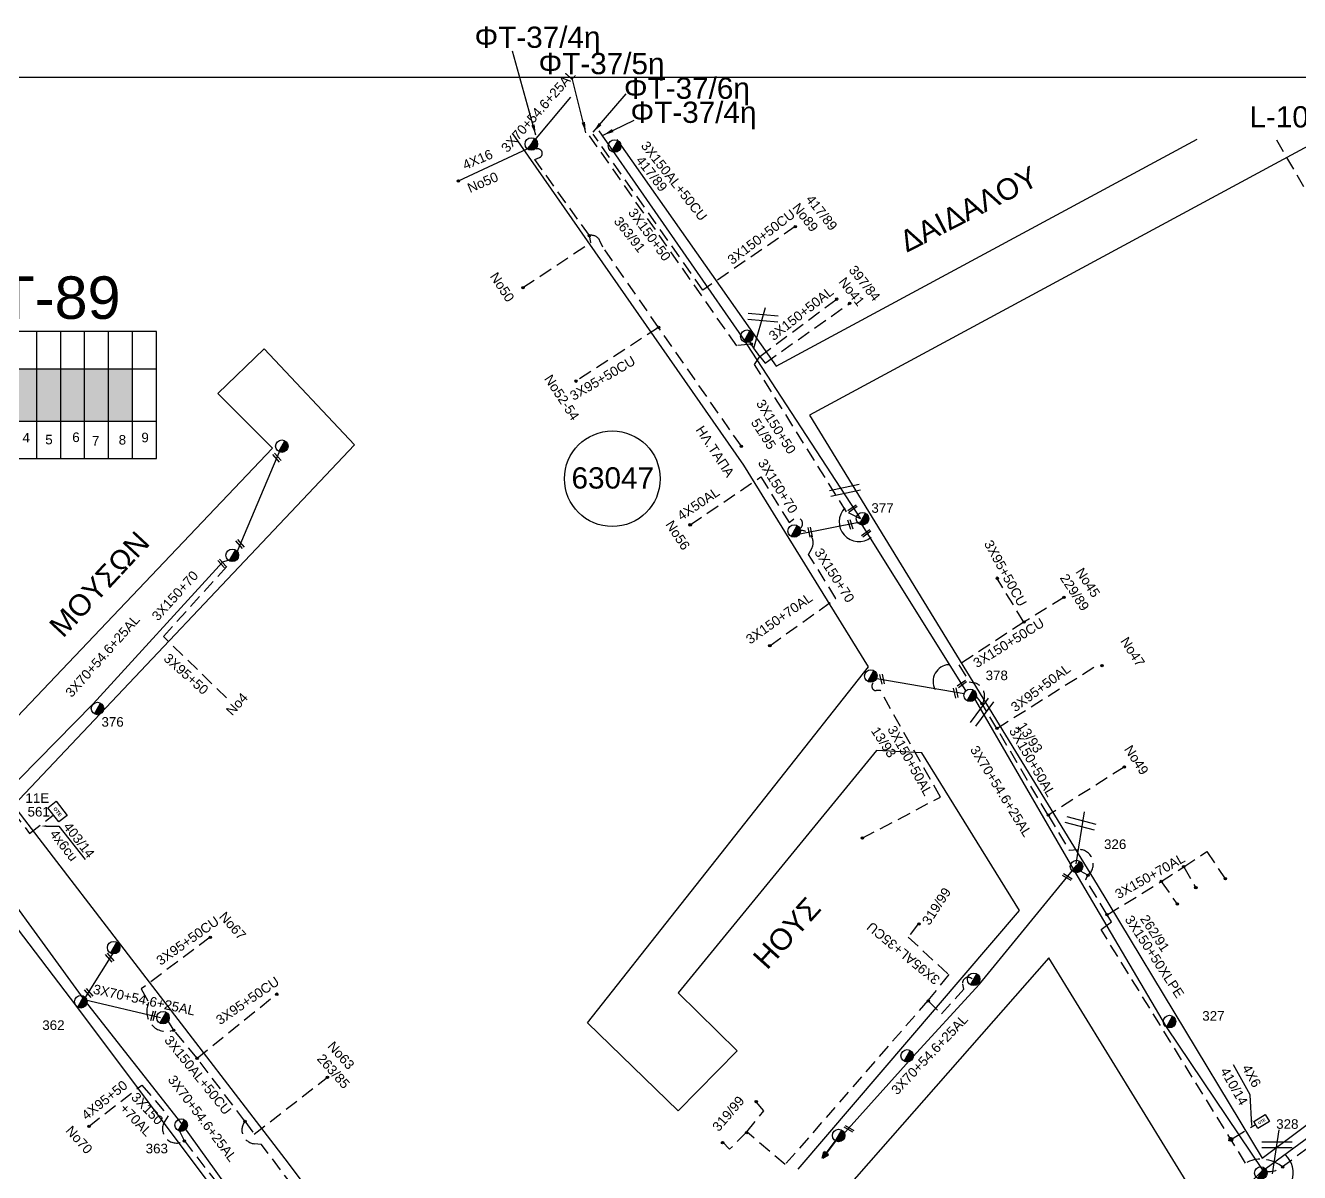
# Model space of a CAD drawing. Header units: millimetres. Extents: x 839 to 3144, y 747 to 1790.
# Drawn here: x 2443.5 to 2683.3, y 1571.3 to 1787.1 of the extents above; entities that cross this region are included whole.
import ezdxf
from ezdxf import colors
from ezdxf.entities.mleader import LeaderData, LeaderLine
from ezdxf.enums import TextEntityAlignment as Align
from ezdxf.math import Vec2, Vec3

# ---------------------------------------------------------------- set-up
doc = ezdxf.new("R2010")
doc.units = ezdxf.units.MM
doc.linetypes.add('DASHED', pattern=[19.05, 12.7, -6.35])
for name, color, linetype in [('Pillar OTE', 7, 'Continuous'), ('Ασφαλειοκιβώτια Χ.Τ 9 αναχωρήσεων', 7, 'Continuous'), ('Γέφυρες Εναερίου Δικτύου', 7, 'DASHED'), ('Γυμνά εναέρια ΧΤ και ΦΟΠ (3Φ)   4x50+16AL', 7, 'Continuous'), ('Επίτονοι', 7, 'Continuous'), ('Επιγραφές - Σχήματα', 7, 'Continuous'), ('Καλώδια ΧΤ   3x150+50AL', 7, 'DASHED'), ('Καλώδια ΧΤ   3x150+50CU', 7, 'DASHED'), ('Καλώδια ΧΤ   3x150+70AL', 7, 'DASHED'), ('Καλώδια ΧΤ   3x150AL+50CU', 7, 'DASHED'), ('Καλώδια ΧΤ   3x150AL+50XLPE', 7, 'DASHED'), ('Καλώδια ΧΤ   3x95+35CU', 7, 'DASHED'), ('Καλώδια ΧΤ   3x95+50AL', 7, 'DASHED'), ('Καλώδια ΧΤ   3x95+50CU', 7, 'DASHED'), ('Καλώδια ΧΤ   4x16AL', 7, 'DASHED'), ('Καλώδια ΧΤ   4x50AL', 7, 'DASHED'), ('Μηχανική τομή', 7, 'Continuous'), ('Στύλος ΦΜ', 7, 'Continuous'), ('Στύλος ΦΜ @ 1', 7, 'Continuous'), ('Συνδέσεις', 7, 'Continuous'), ('Συνεστραμμένα ΧΤ   3x70+54.6+25AL', 7, 'SYN_LINE'), ('Τομή', 7, 'Continuous'), ('Υπόβαθρο ΔΕΗ', 7, 'Continuous'), ('Υπόγεια καλώδια Παροχών ΧΤ   4x50AL', 7, 'DASHED'), ('Υπόγεια καλώδια Παροχών ΧΤ   4x6', 7, 'DASHED')]:
    doc.layers.add(name, color=color, linetype=linetype)
doc.styles.get("Standard").update_dxf_attribs({"font": 'ARIAL.TTF'})
doc.linetypes.add('SYN_LINE', pattern='A,0.5,-0.0001,["/\\/\\/\\/",Standard,S=0.1,R=0,X=0,Y=-0.05],-0.25', length=0.7501)
doc.dimstyles.new('ISO-25', dxfattribs={"dimtxt": 2.5, "dimasz": 2.5, "dimexe": 1.25, "dimexo": 0.625, "dimtad": 1, "dimtxsty": 'Standard', "dimcen": 2.5, "dimadec": 0, "dimazin": 0, "dimtfac": 1, "dimtmove": 0, "dimatfit": 3, "dimfxl": 1, "dimarcsym": 0})

# ---------------------------------------------------------------- blocks, each defined once
blk = doc.blocks.new('ΑΣΦΑΛΕΙΟΚΙΒΩΤΙΟ ΥΠΟΣΤΑΘΜΟΥ 9 ΑΝΑΧΩΡΗΣΕΩΝ')
at = {"layer": 'Ασφαλειοκιβώτια Χ.Τ 9 αναχωρήσεων', "ltscale": 40}
for p, q in [((-23.8, 40.36), (24.02, 40.36)), ((-9.72, 40.36), (-9.72, -40.64)), ((9.94, 40.36), (9.94, -40.64)), ((-23.8, 31.36), (24.02, 31.36)), ((-23.8, 22.36), (24.02, 22.36)), ((-23.8, 13.36), (24.02, 13.36)), ((-23.8, 4.36), (24.02, 4.36)), ((-23.8, -4.64), (24.02, -4.64)), ((-23.8, -13.64), (24.02, -13.64)), ((-23.8, -22.64), (24.02, -22.64)), ((-23.8, -31.64), (24.02, -31.64))]:
    blk.add_line(p, q, dxfattribs=at)
at = {"layer": 'Ασφαλειοκιβώτια Χ.Τ 9 αναχωρήσεων'}
blk.add_lwpolyline([(-23.8, -40.64), (24.02, -40.64), (24.02, 40.36), (-23.8, 40.36)], close=True, dxfattribs=at)
for s, p in [('1', (-18.19, 36.66)), ('2', (-17.99, 28.44)), ('3', (-18.43, 18.79)), ('4', (-17.74, 9.77)), ('5', (-18.47, 1.19)), ('6', (-17.59, -8.98)), ('7', (-18.93, -16.39)), ('8', (-18.55, -26.45)), ('9', (-17.69, -35))]:
    blk.add_text(s, height=3.6, rotation=270, dxfattribs=at).set_placement(p)
at = {"layer": 'Ασφαλειοκιβώτια Χ.Τ 9 αναχωρήσεων', "ltscale": 40}
for tag, height, p in [('ΟΝΟΜΑ', 5, (-0.16, 44.31)), ('ΚΕΙΜΕΝΟ 1', 2, (17.06, 35.59)), ('ΚΕΙΜΕΝΟ 2', 2, (17.06, 26.88)), ('ΚΕΙΜΕΝΟ 3', 2, (17.06, 17.69)), ('ΚΕΙΜΕΝΟ 4', 2, (17.06, 8.71)), ('ΚΕΙΜΕΝΟ 5', 2, (17.06, -0.13)), ('ΚΕΙΜΕΝΟ 6', 2, (17.06, -9.05)), ('ΚΕΙΜΕΝΟ 7', 2, (17.06, -18.13)), ('ΚΕΙΜΕΝΟ 8', 2, (17.06, -26.85)), ('ΚΕΙΜΕΝΟ 9', 2, (17.06, -35.99)), ('ΣΧ', 2, (-0.1, -42.64))]:
    blk.add_attdef(tag, text='', height=height, dxfattribs=at).set_placement(p, align=Align.MIDDLE_CENTER)
blk = doc.blocks.new('ΥΠΑΡΧΩΝ ΤΣΙΜΕΝΤΕΝΙΟΣ ΣΤΥΛΟΣ')
at = {"layer": 'Στύλος ΦΜ'}
blk.add_hatch(color=7, dxfattribs=at).paths.add_polyline_path([(-1.29, -2.28, 0.574793), (2.62, 0, 0.268822), (1.3, 2.27)])
at = {"layer": 'Στύλος ΦΜ', "color": 7}
blk.add_line((-1.29, -2.28), (1.3, 2.27), dxfattribs=at)
blk.add_circle((0, 0), 2.62, dxfattribs=at)
at = {"layer": 'Στύλος ΦΜ', "flags": 4}
for tag, p in [('ΑΡΙΘΜΟΣ', (-4.68, 8.05)), ('ΤΥΠΟΣ', (-4.91, 3.03))]:
    blk.add_attdef(tag, p, '', height=4, dxfattribs=at)
blk = doc.blocks.new('ΤΟΜΗ')
at = {"layer": 'Τομή', "ltscale": 40}
for p, q in [((-5.68, 0), (5.68, 0)), ((5.68, -2.33), (-5.68, -2.33))]:
    blk.add_line(p, q, dxfattribs=at)
blk = doc.blocks.new('ΕΠΙΤΟΝΟΣ')
at = {"layer": 'Επίτονοι', "lineweight": 40, "ltscale": 40}
blk.add_hatch(color=256, dxfattribs=at).paths.add_polyline_path([(-1.13, 6.47), (0, 9.1), (1.13, 6.47)])
for p, q in [((-1.13, 6.47), (0, 9.1)), ((1.13, 6.47), (-1.13, 6.47)), ((-1.13, 6.47), (0, 6.47)), ((0, 9.1), (1.13, 6.47)), ((0, 6.47), (0, 0))]:
    blk.add_line(p, q, dxfattribs=at)
blk = doc.blocks.new('_ΣΥΝΔΕΣΗ')
at = {"layer": 'Συνδέσεις', "linetype": 'SYN_LINE', "ltscale": 40}
blk.add_hatch(color=256, dxfattribs=at).paths.add_polyline_path([(0.5, -0.01, 1), (-0.5, -0.01, 1)])
at = {"layer": 'Συνδέσεις'}
blk.add_circle((0, -0.01), 0.5, dxfattribs=at)
blk = doc.blocks.new('ΜΗΧΑΝΙΚΗ ΤΟΜΗ')
at = {"layer": 'Μηχανική τομή', "ltscale": 40}
for p, q in [((-1.89, 0.78), (1.89, 0.78)), ((1.89, 0), (-1.89, 0))]:
    blk.add_line(p, q, dxfattribs=at)
blk = doc.blocks.new('A$C3F94617C')
at = {"layer": 'Μηχανική τομή', "xscale": 0.5, "yscale": 0.5, "zscale": 0.5}
blk.add_blockref('ΜΗΧΑΝΙΚΗ ΤΟΜΗ', (0.95, 0), dxfattribs=at)
blk = doc.blocks.new('TSONTA XT1')
at = {"ltscale": 40}
h = blk.add_hatch(color=256, dxfattribs=at)
h.dxf.hatch_style = 1
h.paths.add_polyline_path([(595.96, 2487.66), (597.07, 2488.77), (595.96, 2489.87), (594.85, 2488.77)])
blk.add_lwpolyline([(594.85, 2488.77), (595.96, 2489.87), (597.07, 2488.77), (595.96, 2487.66)], close=True, dxfattribs=at)
blk = doc.blocks.new('PILLAR ΟΤΕ')
at = {"layer": 'Pillar OTE', "ltscale": 40}
blk.add_lwpolyline([(-3.31, 2.02), (3.39, 2.02), (3.39, -1.99), (-3.31, -1.99)], close=True, dxfattribs=at)
at = {"layer": 'Pillar OTE', "insert": (-1.81, 0.71), "char_height": 1.3575, "width": 109.961, "attachment_point": 1}
blk.add_mtext('{\\fArial|b1|i0|c161|p34;OTE}', dxfattribs=at)

msp = doc.modelspace()

# ---------------------------------------------------------------- hatches: boundary and pattern name
at = {"layer": 'Ασφαλειοκιβώτια Χ.Τ 9 αναχωρήσεων', "ltscale": 0.2}
for color, points in [(173, [(2441.1, 1722.48), (2441.1, 1712.65), (2445.6, 1712.65), (2445.6, 1722.48)]), (1, [(2445.6, 1722.48), (2445.6, 1712.65), (2450.1, 1712.65), (2450.1, 1722.48)]), (30, [(2450.1, 1722.48), (2450.1, 1712.65), (2454.6, 1712.65), (2454.6, 1722.48)]), (62, [(2454.6, 1722.48), (2454.6, 1712.65), (2459.1, 1712.65), (2459.1, 1722.48)]), (85, [(2459.1, 1722.48), (2459.1, 1712.65), (2463.6, 1712.65), (2463.6, 1722.48)])]:
    msp.add_hatch(color=color, dxfattribs=at).paths.add_polyline_path(points)

# ---------------------------------------------------------------- linework, layer by layer
at = {"layer": 'Γέφυρες Εναερίου Δικτύου', "color": 6, "linetype": 'Continuous', "ltscale": 0.2}
msp.add_lwpolyline([(2551.41, 1767.28), (2578.35, 1728.52), (2600.71, 1694.24)], dxfattribs=at)
at = {"layer": 'Γέφυρες Εναερίου Δικτύου', "color": 6, "ltscale": 0.2}
for points in [[(2578.25, 1707.91), (2562.67, 1730.28), (2552.16, 1745.39), (2551.62, 1746.59, 0.364168), (2549.63, 1747.57), (2539.36, 1761.87), (2540.26, 1762.25, 1.025834), (2539.55, 1763.79, 4.313727)], [(2500.67, 1559.62), (2487.9, 1576.51), (2486.51, 1576.68, -0.588524), (2484.78, 1580.91), (2475.76, 1592.77), (2471.36, 1598.06), (2470.25, 1599.89)]]:
    msp.add_lwpolyline(points, format="xyb", dxfattribs=at)
for points in [[(2537.13, 1737.78), (2549.93, 1746.28), (2549.63, 1747.57)], [(2484.78, 1580.91), (2486.54, 1578.47), (2500.31, 1589.19)]]:
    msp.add_lwpolyline(points, dxfattribs=at)
at = {"layer": 'Γέφυρες Εναερίου Δικτύου', "color": 151, "linetype": 'SYN_LINE', "ltscale": 20}
for points in [[(2620.53, 1661.94), (2600.67, 1693.65), (2588.93, 1691.3)], [(2603.73, 1664.24), (2620.19, 1661.38)]]:
    msp.add_lwpolyline(points, dxfattribs=at)
at = {"layer": 'Γέφυρες Εναερίου Δικτύου', "color": 173, "ltscale": 0.2}
for points in [[(2481.28, 1660.57), (2469.42, 1672.14), (2482.79, 1686.85)], [(2613.39, 1603.63), (2586.5, 1572.77), (2579.25, 1578.91), (2576.04, 1575.62), (2574.77, 1576.97)], [(2579.25, 1578.91), (2582.47, 1582.88), (2581.01, 1584.54)]]:
    msp.add_lwpolyline(points, dxfattribs=at)
at = {"layer": 'Γέφυρες Εναερίου Δικτύου', "color": 151, "ltscale": 0.2}
for points in [[(2650.34, 1647.56), (2636.01, 1638.49), (2639.95, 1631.93), (2641.6, 1632.04, -0.731953), (2643.51, 1627.21, -1.139662)], [(2680.16, 1572.3), (2679.48, 1572.75, 0.276751), (2673.18, 1573.03), (2645.99, 1616.96), (2647.93, 1618.41), (2647.15, 1619.77), (2643.09, 1626.37), (2643.51, 1627.21), (2641.44, 1628.34)]]:
    msp.add_lwpolyline(points, format="xyb", dxfattribs=at)
at = {"layer": 'Γέφυρες Εναερίου Δικτύου', "color": 173, "ltscale": 0.2}
msp.add_lwpolyline([(2611.59, 1618.09), (2609.64, 1615.54), (2617.29, 1608.5), (2613.39, 1603.63), (2615.92, 1601.11), (2620.14, 1605.74), (2619.92, 1606.69, -0.744871), (2621.71, 1607.68, 0.405916)], format="xyb", dxfattribs=at)
at = {"layer": 'Γέφυρες Εναερίου Δικτύου', "color": 2, "linetype": 'SYN_LINE', "ltscale": 15}
for points in [[(2454.52, 1603.83), (2461.01, 1614.25)], [(2454.52, 1603.83), (2468.85, 1600.42)]]:
    msp.add_lwpolyline(points, dxfattribs=at)
at = {"layer": 'Γέφυρες Εναερίου Δικτύου', "color": 2, "ltscale": 0.2}
msp.add_lwpolyline([(2455.42, 1579.97), (2465.38, 1587.7), (2470.32, 1581.94), (2469.67, 1580.91, 0.801064), (2473.37, 1577.22), (2472.45, 1579.13)], format="xyb", dxfattribs=at)
at = {"layer": 'Γυμνά εναέρια ΧΤ και ΦΟΠ (3Φ)   4x50+16AL', "color": 151, "linetype": 'DASHED', "ltscale": 0.2}
msp.add_lwpolyline([(2788.27, 1644.82), (2783.47, 1650.7), (2777.07, 1646.02), (2774.67, 1646.19), (2760.41, 1635.77), (2760.46, 1634.54, -0.324626), (2757.75, 1630.52), (2715.95, 1599.06), (2712.41, 1596.43), (2680.16, 1572.3, -0.235186), (2676.45, 1571.62)], format="xyb", dxfattribs=at)
at = {"layer": 'Γυμνά εναέρια ΧΤ και ΦΟΠ (3Φ)   4x50+16AL', "color": 133, "ltscale": 0.2}
msp.add_lwpolyline([(2599.9, 1493.04), (2624.11, 1516.92), (2648.28, 1543.65), (2676.09, 1571.36), (2704.5, 1592.23), (2732.69, 1613), (2758.56, 1632.98), (2785.73, 1642.34)], dxfattribs=at)
at = {"layer": 'Επιγραφές - Σχήματα', "ltscale": 0.2}
for p, q in [((2580.61, 1726.36), (2582.78, 1734.03)), ((2642.8, 1639.1), (2641.23, 1629.35)), ((2679.42, 1579.29), (2678.19, 1570.99))]:
    msp.add_line(p, q, dxfattribs=at)
at = {"layer": 'Επιγραφές - Σχήματα'}
msp.add_lwpolyline([(875.79, 1777.39), (2904.25, 1777.39), (2904.25, 763.69), (875.79, 763.69)], close=True, dxfattribs=at)
at = {"layer": 'Επιγραφές - Σχήματα', "ltscale": 0.2}
msp.add_circle((2553.95, 1701.81), 9, dxfattribs=at)
for centre, radius, start, end in [((2600.37, 1693.7), 3.71, 135.2781, 308.4132), ((2617.53, 1663.65), 3.18, 94.2391, 207.7042), ((2677.3, 1571.16), 4.85, 215.0145, 45.3778)]:
    msp.add_arc(centre, radius, start, end, dxfattribs=at)
at = {"layer": 'Καλώδια ΧΤ   3x150+50AL', "color": 151, "ltscale": 0.2}
for points in [[(2581.75, 1724.84), (2596.2, 1735.61)], [(2581.75, 1724.84), (2582.71, 1723.57), (2598.62, 1734.79)], [(2600.71, 1694.24), (2598.05, 1695.57), (2580.72, 1723.28), (2581.75, 1724.84), (2580.61, 1726.36), (2579.64, 1727.93)], [(2636.01, 1638.49), (2626.36, 1654.82), (2623.58, 1659.46), (2622.16, 1661.32)]]:
    msp.add_lwpolyline(points, dxfattribs=at)
msp.add_lwpolyline([(2601.02, 1634.16), (2615.73, 1641.91), (2604.42, 1661.93), (2603.64, 1661.93, -0.668218), (2603.05, 1663.35, -0.41415)], format="xyb", dxfattribs=at)
at = {"layer": 'Καλώδια ΧΤ   3x150+50CU', "color": 27, "ltscale": 0.2}
msp.add_lwpolyline([(2588.39, 1749.25), (2570.99, 1737.31), (2550.33, 1766.67)], dxfattribs=at)
at = {"layer": 'Καλώδια ΧΤ   3x150+50CU', "color": 151, "ltscale": 0.2}
msp.add_lwpolyline([(2638.97, 1679.46), (2631.44, 1674.8), (2619.2, 1666.82), (2621.12, 1663.62), (2622.06, 1663.41, -0.536736), (2623.58, 1659.46, -1.175303)], format="xyb", dxfattribs=at)
at = {"layer": 'Καλώδια ΧΤ   3x150+70AL', "color": 151, "ltscale": 0.2}
for points in [[(2580.12, 1727.14), (2577.37, 1726.85), (2549.4, 1766.73)], [(2647.15, 1619.77), (2657.3, 1626.01), (2661.53, 1628.78), (2665.88, 1631.64), (2669.36, 1626.51)], [(2661.53, 1628.78), (2663.8, 1624.81)], [(2657.3, 1626.01), (2660.33, 1621.78)]]:
    msp.add_lwpolyline(points, dxfattribs=at)
for points in [[(2581.94, 1702.16), (2587.22, 1693.57), (2588.04, 1694.22, -1.313155), (2588.85, 1692.32, 14.674931)], [(2583.61, 1670.38), (2596.04, 1679.3), (2590.92, 1687.57), (2591.52, 1688.71, 0.61873), (2589.13, 1692.03, 12.269241)]]:
    msp.add_lwpolyline(points, format="xyb", dxfattribs=at)
at = {"layer": 'Καλώδια ΧΤ   3x95+50AL', "color": 151, "ltscale": 0.2}
msp.add_lwpolyline([(2626.36, 1654.82), (2645.45, 1666.87)], dxfattribs=at)
at = {"layer": 'Καλώδια ΧΤ   3x95+50CU', "color": 30, "ltscale": 0.2}
msp.add_lwpolyline([(2678.99, 1765.56), (2692.93, 1741.7), (2688.17, 1738.35), (2695.67, 1726.75), (2709.25, 1705.72), (2723, 1713.8)], dxfattribs=at)
at = {"layer": 'Καλώδια ΧΤ   3x95+50CU', "color": 6, "ltscale": 0.2}
for points in [[(2562.67, 1730.28), (2547.12, 1720.17)], [(2475.76, 1592.77), (2490.76, 1604.85)]]:
    msp.add_lwpolyline(points, dxfattribs=at)
at = {"layer": 'Καλώδια ΧΤ   3x95+50CU', "color": 151, "ltscale": 0.2}
msp.add_lwpolyline([(2631.44, 1674.8), (2626.41, 1683.06)], dxfattribs=at)
at = {"layer": 'Καλώδια ΧΤ   3x95+50CU', "color": 6, "ltscale": 0.2}
msp.add_lwpolyline([(2478.22, 1615.53), (2465.25, 1605.8), (2466.65, 1603.28), (2466.44, 1602.58, 0.626659), (2471.36, 1598.06, -0.190596)], format="xyb", dxfattribs=at)
at = {"layer": 'Καλώδια ΧΤ   4x50AL', "color": 151, "ltscale": 0.2}
msp.add_lwpolyline([(2568.61, 1693.13), (2581.94, 1702.16)], dxfattribs=at)
at = {"layer": 'Καλώδια ΧΤ   4x50AL', "color": 2, "ltscale": 0.2}
msp.add_lwpolyline([(2473.37, 1577.22), (2480, 1568.66), (2470.14, 1560.95)], dxfattribs=at)
at = {"layer": 'Συνεστραμμένα ΧΤ   3x70+54.6+25AL', "color": 6, "ltscale": 15}
msp.add_lwpolyline([(2524.98, 1757.88), (2538.02, 1763.94), (2546.14, 1773.61)], dxfattribs=at)
at = {"layer": 'Συνεστραμμένα ΧΤ   3x70+54.6+25AL', "color": 173, "ltscale": 20}
for points in [[(2393.96, 1684.12), (2394.73, 1683.13), (2413.46, 1658.24), (2431.94, 1634.82), (2456.18, 1659.47), (2480.63, 1686.19), (2482.79, 1686.85), (2491.56, 1707.49)], [(2621.66, 1661.25), (2640.82, 1628.13), (2658.26, 1598.7), (2676.45, 1571.62)], [(2596.71, 1577.65), (2609.83, 1592.26), (2623.06, 1606.68), (2641.44, 1629.11)]]:
    msp.add_lwpolyline(points, dxfattribs=at)
at = {"layer": 'Συνεστραμμένα ΧΤ   3x70+54.6+25AL', "color": 2, "ltscale": 20}
msp.add_lwpolyline([(2574.85, 1445.03), (2554.98, 1472.44), (2538.66, 1493.21), (2515.15, 1523.58), (2495.35, 1549.15), (2472.95, 1580.35), (2454.52, 1603.83), (2431.94, 1634.82)], dxfattribs=at)
at = {"layer": 'Υπόβαθρο ΔΕΗ'}
for points in [[(2426.85, 1766.3), (2387.21, 1711.51), (2434.67, 1649.46), (2489.97, 1707.57), (2479.68, 1717.85), (2488.37, 1726.27), (2505.4, 1708.16), (2441.21, 1640.35), (2492.26, 1573.86), (2548.36, 1499.59), (2567.17, 1475.07), (2580.99, 1475.16), (2620.05, 1516.82), (2664.68, 1565.25), (2636.17, 1611.67), (2595.85, 1565.83)], [(2588.93, 1571.9), (2630.6, 1620.58), (2612.22, 1650.22), (2603.7, 1650.64), (2566.33, 1605.09), (2577.46, 1594.13), (2566.33, 1582.84), (2549.3, 1599.44), (2602.18, 1666.41), (2578.73, 1704.39), (2535.28, 1766.62)], [(2554.82, 1765.62), (2584.81, 1722.98), (2664.05, 1765.69)], [(2433.98, 1551.68), (2451.07, 1547.67), (2353.76, 1671.77), (2369.41, 1698.41), (2379.38, 1699.2), (2453.04, 1602.47), (2507.82, 1529.48), (2551.64, 1472.45), (2504.2, 1424.43), (2416.27, 1509.59), (2351.23, 1571.11)], [(2674.03, 1585.9), (2670.94, 1591.53)]]:
    msp.add_lwpolyline(points, dxfattribs=at)
msp.add_lwpolyline([(2686.53, 1765.29), (2591.07, 1713.75), (2645.26, 1625.38), (2676.34, 1573.98), (2735.59, 1618.32), (2775.03, 1648.63), (2853.12, 1705.32), (2868.58, 1716.26, -0.112109), (2866.17, 1739.85, -0.0149), (2873.67, 1764.29, 2.629263)], format="xyb", dxfattribs=at)
at = {"layer": 'Υπόγεια καλώδια Παροχών ΧΤ   4x6', "color": 173, "linetype": 'DASHED', "ltscale": 0.2}
msp.add_lwpolyline([(2439.94, 1639.92, 0.787646), (2441.06, 1639.18), (2444.2, 1635.08), (2448.68, 1638.52)], format="xyb", dxfattribs=at)
at = {"layer": 'Υπόγεια καλώδια Παροχών ΧΤ   4x6', "color": 151, "linetype": 'DASHED', "ltscale": 0.2}
msp.add_lwpolyline([(2670.83, 1577.74), (2675.05, 1580.29)], dxfattribs=at)

# ---------------------------------------------------------------- block references
at = {"layer": 'Pillar OTE'}
for p, xscale, yscale, zscale, rotation in [((2449.45, 1639.18), 0.4999999999999999, 0.4999999999999999, 0.4999999999999999, 308.0000000000001), ((2676.19, 1580.84), 0.375, 0.375, 0.375, 31.23026912152979)]:
    msp.add_blockref('PILLAR ΟΤΕ', p, dxfattribs=dict(at, xscale=xscale, yscale=yscale, zscale=zscale, rotation=rotation))
at = {"layer": 'Ασφαλειοκιβώτια Χ.Τ 9 αναχωρήσεων', "xscale": 0.5, "yscale": 0.5, "zscale": 0.5, "rotation": 90}
msp.add_blockref('ΑΣΦΑΛΕΙΟΚΙΒΩΤΙΟ ΥΠΟΣΤΑΘΜΟΥ 9 ΑΝΑΧΩΡΗΣΕΩΝ', (2447.78, 1717.51), dxfattribs=at).add_auto_attribs({'ΟΝΟΜΑ': 'ΦΤ-89'})
at = {"layer": 'Επίτονοι', "xscale": 0.4500000000001192, "yscale": 0.4500000000001192, "zscale": 0.4500000000001192, "rotation": 143.0121658120987}
msp.add_blockref('ΕΠΙΤΟΝΟΣ', (2595.97, 1577.21), dxfattribs=at)
at = {"layer": 'Επιγραφές - Σχήματα', "ltscale": 0.2}
for p, rotation in [((2491.58, 1705.21), 131.3716073331538), ((2598.53, 1695.5), 35.70501145454797), ((2599.22, 1692.35), 107.419409939346), ((2591.6, 1690.87), 102.4966760477659), ((2601.1, 1690.81), 35.70501145454797), ((2484.63, 1688.93), 131.3716073331538), ((2481.22, 1685.28), 131.3716073331538), ((2605.14, 1663.21), 102.4966760477658), ((2619.01, 1660.62), 102.4966760477658), ((2619.12, 1662.49), 35.70501145454808), ((2640.54, 1626.55), 150.1247867313227), ((2460.1, 1611.11), 131.3716073331537), ((2456.12, 1604.46), 131.3716073331537), ((2467.46, 1599.78), 75.07516287047338), ((2599.42, 1579.17), 150.1247867313225)]:
    msp.add_blockref('A$C3F94617C', p, dxfattribs=dict(at, rotation=rotation))
at = {"layer": 'Στύλος ΦΜ @ 1', "ltscale": 40, "xscale": 0.4499999999998181, "yscale": 0.4499999999998181, "zscale": 0.4499999999998181}
for p in [(2538.71, 1764.79), (2554.38, 1764.43), (2579.27, 1728.62), (2491.72, 1707.93), (2588.19, 1691.97), (2482.39, 1687.4), (2602.62, 1664.7), (2460.05, 1613.58), (2621.99, 1607.62), (2469.36, 1600.39), (2609.46, 1593.21), (2596.56, 1578.23)]:
    msp.add_blockref('ΥΠΑΡΧΩΝ ΤΣΙΜΕΝΤΕΝΙΟΣ ΣΤΥΛΟΣ', p, dxfattribs=at)
at = {"layer": 'Στύλος ΦΜ @ 1', "ltscale": 40}
ref = msp.add_blockref('ΥΠΑΡΧΩΝ ΤΣΙΜΕΝΤΕΝΙΟΣ ΣΤΥΛΟΣ', (2601.06, 1694.28), dxfattribs=dict(at, xscale=0.4499999999998181, yscale=0.4499999999998181, zscale=0.4499999999998181))
ref.add_attrib('ΤΥΠΟΣ', '377', (2602.73, 1695.4), dxfattribs={"layer": 'Στύλος ΦΜ', "height": 1.8, "flags": 4})
ref = msp.add_blockref('ΥΠΑΡΧΩΝ ΤΣΙΜΕΝΤΕΝΙΟΣ ΣΤΥΛΟΣ', (2621.32, 1661.06), dxfattribs=dict(at, xscale=0.4499999999998181, yscale=0.4499999999998181, zscale=0.4499999999998181))
ref.add_attrib('ΤΥΠΟΣ', '378', (2624.24, 1663.91), dxfattribs={"layer": 'Στύλος ΦΜ', "height": 1.8, "flags": 4})
ref = msp.add_blockref('ΥΠΑΡΧΩΝ ΤΣΙΜΕΝΤΕΝΙΟΣ ΣΤΥΛΟΣ', (2457.01, 1658.58), dxfattribs=dict(at, xscale=0.4499999999998181, yscale=0.4499999999998181, zscale=0.4499999999998181))
ref.add_attrib('ΑΡΙΘΜΟΣ', '376', (2457.76, 1655.15), dxfattribs={"layer": 'Στύλος ΦΜ', "height": 1.8, "flags": 4})
ref = msp.add_blockref('ΥΠΑΡΧΩΝ ΤΣΙΜΕΝΤΕΝΙΟΣ ΣΤΥΛΟΣ', (2439.81, 1641.09), dxfattribs=dict(at, xscale=0.4499999999998181, yscale=0.4499999999998181, zscale=0.4499999999998181))
ref.add_attrib('ΤΥΠΟΣ', '561', (2443.85, 1638.25), dxfattribs={"layer": 'Στύλος ΦΜ', "height": 1.8, "flags": 4})
ref.add_attrib('ΑΡΙΘΜΟΣ', '11Ε', (2443.45, 1640.82), dxfattribs={"layer": 'Στύλος ΦΜ', "height": 1.8, "flags": 4})
ref = msp.add_blockref('ΥΠΑΡΧΩΝ ΤΣΙΜΕΝΤΕΝΙΟΣ ΣΤΥΛΟΣ', (2641.36, 1628.85), dxfattribs=dict(at, xscale=0.4499999999998181, yscale=0.4499999999998181, zscale=0.4499999999998181))
ref.add_attrib('ΤΥΠΟΣ', '326', (2646.53, 1632.13), dxfattribs={"layer": 'Στύλος ΦΜ', "height": 1.8, "flags": 4})
ref = msp.add_blockref('ΥΠΑΡΧΩΝ ΤΣΙΜΕΝΤΕΝΙΟΣ ΣΤΥΛΟΣ', (2453.88, 1603.39), dxfattribs=dict(at, xscale=0.4499999999998181, yscale=0.4499999999998181, zscale=0.4499999999998181))
ref.add_attrib('ΤΥΠΟΣ', '362', (2446.62, 1598.09), dxfattribs={"layer": 'Στύλος ΦΜ', "height": 1.8, "flags": 4})
ref = msp.add_blockref('ΥΠΑΡΧΩΝ ΤΣΙΜΕΝΤΕΝΙΟΣ ΣΤΥΛΟΣ', (2658.87, 1599.66), dxfattribs=dict(at, xscale=0.4499999999998181, yscale=0.4499999999998181, zscale=0.4499999999998181))
ref.add_attrib('ΤΥΠΟΣ', '327', (2665.03, 1599.83), dxfattribs={"layer": 'Στύλος ΦΜ', "height": 1.8, "flags": 4})
ref = msp.add_blockref('ΥΠΑΡΧΩΝ ΤΣΙΜΕΝΤΕΝΙΟΣ ΣΤΥΛΟΣ', (2472.77, 1580.18), dxfattribs=dict(at, xscale=0.4499999999998181, yscale=0.4499999999998181, zscale=0.4499999999998181))
ref.add_attrib('ΑΡΙΘΜΟΣ', '363', (2466.09, 1574.87), dxfattribs={"layer": 'Στύλος ΦΜ', "height": 1.8, "flags": 4})
ref = msp.add_blockref('ΥΠΑΡΧΩΝ ΤΣΙΜΕΝΤΕΝΙΟΣ ΣΤΥΛΟΣ', (2676.06, 1571.15), dxfattribs=dict(at, xscale=0.4499999999998181, yscale=0.4499999999998181, zscale=0.4499999999998181))
ref.add_attrib('ΤΥΠΟΣ', '328', (2678.95, 1579.48), dxfattribs={"layer": 'Στύλος ΦΜ', "height": 1.8, "flags": 4})
at = {"layer": 'Συνδέσεις', "xscale": 0.4500000000000455, "yscale": 0.4500000000000455, "zscale": 0.4500000000000455}
for p in [(2524.98, 1757.86), (2588.39, 1749.23), (2549.62, 1747.56), (2537.12, 1737.76), (2596.2, 1735.61), (2598.62, 1734.8), (2562.67, 1730.28), (2580.13, 1727.15), (2547.12, 1720.18), (2578.25, 1707.92), (2568.61, 1693.14), (2626.43, 1683.1), (2638.99, 1679.49), (2631.46, 1674.84), (2583.61, 1670.39), (2646.16, 1666.66), (2623.58, 1659.47), (2626.38, 1654.86), (2650.36, 1647.59), (2636.03, 1638.53), (2601.04, 1634.2), (2661.55, 1628.82), (2643.53, 1627.19), (2669.38, 1626.55), (2657.32, 1626.04), (2663.82, 1624.84), (2660.35, 1621.81), (2647.11, 1619.8), (2611.68, 1618.05), (2478.24, 1615.5), (2490.78, 1604.82), (2613.45, 1603.55), (2471.38, 1598.03), (2475.78, 1592.75), (2500.32, 1589.16), (2581.04, 1584.59), (2484.8, 1580.88), (2455.44, 1579.95), (2579.26, 1578.77), (2473.39, 1577.19), (2574.7, 1576.9), (2680.17, 1572.3)]:
    msp.add_blockref('_ΣΥΝΔΕΣΗ', p, dxfattribs=at)
at = {"layer": 'Συνδέσεις', "xscale": 0.4181453204275319, "yscale": 0.4181453204275319, "zscale": 0.4181453204275319, "rotation": 32.0750433159217}
msp.add_blockref('TSONTA XT1', (3011.9, 563.35), dxfattribs=at)
at = {"layer": 'Τομή'}
for p, xscale, yscale, zscale, rotation in [((2582.37, 1732.69), 0.4999999999999976, 0.4999999999999976, 0.4999999999999976, 355.0452843088943), ((2597.63, 1700.2), 0.5000000000000014, 0.5000000000000014, 0.5000000000000014, 11.96505393923007), ((2623.08, 1658.25), 0.499999999999925, 0.499999999999925, 0.499999999999925, 53.85462838135734), ((2642.27, 1637.54), 0.4999999999999138, 0.4999999999999138, 0.4999999999999138, 345.0186056845428)]:
    msp.add_blockref('ΤΟΜΗ', p, dxfattribs=dict(at, xscale=xscale, yscale=yscale, zscale=zscale, rotation=rotation))
at = {"layer": 'Τομή', "xscale": 0.5, "yscale": 0.5, "zscale": 0.5}
msp.add_blockref('ΤΟΜΗ', (2679.09, 1577.05), dxfattribs=at)

# ---------------------------------------------------------------- texts
at = {"layer": 'Επιγραφές - Σχήματα', "ltscale": 0.2, "attachment_point": 1}
for s, insert, char_height, width in [('ΦΤ-37/4η', (2528.01, 1786.89), 4, 14.1894), ('ΦΤ-37/5η', (2540.06, 1781.94), 4, 14.1894), ('ΦΤ-37/6η', (2556.14, 1777.3), 4, 14.1894), ('ΦΤ-37/4η', (2557.38, 1772.77), 4, 14.1894), ('L-101/6η', (2673.91, 1771.91), 4, 14.1894), ('ΦΤ-89', (2429.47, 1739.89), 8, 39.9345), ('63047', (2546.27, 1703.96), 4, 17.7642)]:
    msp.add_mtext(s, dxfattribs=dict(at, insert=insert, char_height=char_height, width=width))
for s, insert, char_height, width, rotation in [('417/89', (2559.69, 1762.78), 1.8, 9.756, 308.3632), ('ΔΑΙΔΑΛΟΥ', (2607.57, 1747.87), 4, 14.1894, 27.2582), ('Νο50', (2526.44, 1757.23), 1.8, 9.756, 23.2323), ('Νο89', (2589.15, 1753.91), 1.8, 9.756, 308.3632), ('417/89', (2591.7, 1755.46), 1.8, 9.756, 308.3632), ('363/91', (2555.54, 1751.34), 1.8, 9.756, 308.3632), ('397/84', (2599.78, 1742.17), 1.8, 9.756, 308.3632), ('Νο50', (2532.32, 1740.88), 1.8, 9.756, 303.3281), ('Νο41', (2597.86, 1739.94), 1.8, 9.756, 308.3632), ('Νο52-54', (2542.55, 1721.63), 1.8, 9.756, 303.3281), ('51/95', (2581.47, 1713.38), 1.8, 9.756, 303.1239), ('ΗΛ.ΤΑΠΑ', (2571.08, 1712.01), 1.8, 9.756, 303.1239), ('Νο56', (2565.39, 1694.2), 1.8, 9.756, 303.3281), ('ΜΟΥΣΩΝ', (2447.6, 1674.41), 4, 68.291, 47.1454), ('Νο45', (2642.61, 1685.27), 1.8, 9.756, 303.3281), ('229/89', (2639.64, 1684.15), 1.8, 9.756, 303.3281), ('Νο47', (2651.04, 1672.25), 1.8, 9.756, 303.3281), ('3Χ95+50', (2470.52, 1669.11), 1.8, 7.4723, 318.3802), ('Νο4', (2481.05, 1658.3), 1.8, 9.756, 47.8271), ('13/93', (2631.65, 1656.25), 1.8, 9.756, 303.3281), ('13/93', (2604.07, 1655.37), 1.8, 9.756, 303.3281), ('Νο49', (2651.75, 1651.9), 1.8, 9.756, 303.3281), ('319/99', (2612.13, 1618.62), 1.8, 9.756, 57.041), ('ΗΟΥΣ', (2580.1, 1611.91), 4, 14.1894, 47.9114), ('Νο67', (2481.14, 1620.52), 1.8, 9.756, 311.8928), ('262/91', (2654.75, 1619.99), 1.8, 9.756, 303.3281), ('Νο63', (2501.55, 1596.14), 1.8, 9.756, 311.8928), ('263/85', (2499.56, 1593.78), 1.8, 9.756, 311.8928), ('410/14', (2669.91, 1591.27), 1.8, 12.3266, 299.6479), ('4Χ6', (2674, 1591.84), 1.8, 12.3266, 299.6479), ('4Χ95+50', (2453.81, 1582.43), 1.8, 8.6205, 38.5488), ('3Χ150\\P+70AL', (2464.52, 1586.52), 1.8, 8.6205, 314.0818), ('319/99', (2572.61, 1579.99), 1.8, 9.756, 49.584), ('Νο70', (2452.23, 1580.25), 1.8, 9.756, 311.8928)]:
    msp.add_mtext(s, dxfattribs=dict(at, insert=insert, char_height=char_height, width=width, rotation=rotation))
at = {"layer": 'Καλώδια ΧΤ   3x150+50AL', "ltscale": 0.2}
for rotation, p in [(38.0811, (2589.5, 1732.89)), (299.0778, (2610.01, 1648.77))]:
    msp.add_text('3X150+50AL', height=1.8, rotation=rotation, dxfattribs=at).set_placement(p, align=Align.MIDDLE)
at = {"layer": 'Καλώδια ΧΤ   3x150+50AL', "ltscale": 0.2, "char_height": 1.8, "width": 9.756, "attachment_point": 1}
for s, insert, rotation in [('3Χ150+50', (2558.29, 1752.95), 306.2234), ('3Χ150+50', (2582.47, 1716.97), 302.3309), ('3Χ150+50AL', (2630.13, 1655.3), 300.2631)]:
    msp.add_mtext(s, dxfattribs=dict(at, insert=insert, rotation=rotation))
at = {"layer": 'Καλώδια ΧΤ   3x150+50CU', "ltscale": 0.2}
for rotation, p in [(37.379, (2581.99, 1747.32)), (31.9809, (2628.57, 1670.93))]:
    msp.add_text('3X150+50CU', height=1.8, rotation=rotation, dxfattribs=at).set_placement(p, align=Align.MIDDLE)
at = {"layer": 'Καλώδια ΧΤ   3x150+70AL', "ltscale": 0.2}
for s, rotation, p in [('3X150+70', 302.7065, (2595.79, 1683.64)), ('3X150+70AL', 35.1919, (2585.36, 1675.53)), ('3X150+70AL', 29.4525, (2655.17, 1627.04))]:
    msp.add_text(s, height=1.8, rotation=rotation, dxfattribs=at).set_placement(p, align=Align.MIDDLE)
at = {"layer": 'Καλώδια ΧΤ   3x150+70AL', "ltscale": 0.2, "char_height": 1.8, "width": 9.756, "attachment_point": 1}
for insert, rotation in [((2582.81, 1705.78), 302.3309), ((2467.06, 1676.13), 47.8271)]:
    msp.add_mtext('3Χ150+70', dxfattribs=dict(at, insert=insert, rotation=rotation))
at = {"layer": 'Καλώδια ΧΤ   3x150AL+50CU', "ltscale": 0.2, "char_height": 1.8, "width": 9.756, "attachment_point": 1}
for insert, rotation in [((2560.64, 1765.56), 308.3632), ((2470.89, 1597.25), 308.9312)]:
    msp.add_mtext('3Χ150AL+50CU', dxfattribs=dict(at, insert=insert, rotation=rotation))
at = {"layer": 'Καλώδια ΧΤ   3x150AL+50XLPE', "ltscale": 0.2, "insert": (2651.87, 1619.89), "char_height": 1.8, "width": 9.756, "attachment_point": 1, "rotation": 303.3281}
msp.add_mtext('3Χ150+50XLPE', dxfattribs=at)
at = {"layer": 'Καλώδια ΧΤ   3x95+35CU', "ltscale": 0.2, "insert": (2614.68, 1606.46), "char_height": 1.8, "width": 9.756, "attachment_point": 1, "rotation": 140.5323}
msp.add_mtext('3Χ95AL+35CU', dxfattribs=at)
at = {"layer": 'Καλώδια ΧΤ   3x95+50AL', "ltscale": 0.2}
msp.add_text('3X95+50AL', height=1.8, rotation=36.565, dxfattribs=at).set_placement((2634.6, 1662.49), align=Align.MIDDLE)
at = {"layer": 'Καλώδια ΧΤ   3x95+50CU', "ltscale": 0.2}
for rotation, p in [(30.6534, (2552.12, 1720.74)), (298.8338, (2627.98, 1684.03)), (35.5119, (2473.99, 1614.87)), (34.5668, (2485.26, 1603.61))]:
    msp.add_text('3X95+50CU', height=1.8, rotation=rotation, dxfattribs=at).set_placement(p, align=Align.MIDDLE)
at = {"layer": 'Καλώδια ΧΤ   4x16AL', "ltscale": 0.2, "insert": (2525.54, 1761.55), "char_height": 1.8, "width": 9.756, "attachment_point": 1, "rotation": 23.2323}
msp.add_mtext('4Χ16', dxfattribs=at)
at = {"layer": 'Καλώδια ΧΤ   4x50AL', "ltscale": 0.2}
msp.add_text('4X50AL', height=1.8, rotation=34.1703, dxfattribs=at).set_placement((2570.15, 1697.1), align=Align.MIDDLE)
at = {"layer": 'Συνεστραμμένα ΧΤ   3x70+54.6+25AL', "ltscale": 20}
for rotation, p in [(48.5479, (2540, 1770.99)), (48.5053, (2457.96, 1668.46)), (301.7349, (2627.15, 1643.01)), (347.7508, (2465.82, 1603.74)), (46.5003, (2613.68, 1593.46)), (307.0455, (2476.77, 1581.45))]:
    msp.add_text('3X70+54.6+25AL', height=1.8, rotation=rotation, dxfattribs=at).set_placement(p, align=Align.MIDDLE)
at = {"layer": 'Υπόγεια καλώδια Παροχών ΧΤ   4x50AL', "color": 7, "ltscale": 0.2, "char_height": 1.8, "attachment_point": 1, "rotation": 308}
for s, insert in [('403/14', (2451.89, 1637.41)), ('4x6cu', (2449.35, 1636.03))]:
    msp.add_mtext_dynamic_manual_height_columns(s, width=1.8, gutter_width=12.5, heights=[0.118], dxfattribs=dict(at, insert=insert))

# ---------------------------------------------------------------- leaders
at = {"layer": 'Επιγραφές - Σχήματα', "ltscale": 40}
for points, override in [([(2539.55, 1766.47), (2535.13, 1782.26)], {"dimasz": 2, "dimtad": 0}), ([(2548.98, 1766.93), (2546.3, 1777.46)], {"dimasz": 2, "dimtad": 0}), ([(2550.36, 1767.04), (2556.55, 1774.25)], {"dimasz": 2, "dimtad": 0}), ([(2552.24, 1766.46), (2558.07, 1769.31)], {"dimasz": 2, "dimtad": 0}), ([(2674.35, 1580.12), (2674.03, 1585.9)], {"dimasz": 1, "dimtad": 0})]:
    msp.add_leader(points, dimstyle='ISO-25', override=override, dxfattribs=at)
at = {"layer": 'Υπόβαθρο ΔΕΗ'}
ml = msp.add_multileader_mtext('Standard', dxfattribs=at)
ml.set_content('', color=256)
ml.set_leader_properties()
ml.build(insert=Vec2(0, 0))
ml.multileader.update_dxf_attribs({"arrow_head_size": 1})
ctx = ml.context
ctx.base_point, ctx.arrow_head_size, ctx.plane_origin, ctx.plane_x_axis, ctx.plane_y_axis = Vec3(2454.67, 1630.15), 1, Vec3(2446.39, 1636.45), Vec3(0.615661, -0.788011), Vec3(0.788011, 0.615661)
notes = []
notes.append((ctx, [(0, (1, 1, 0), (2449.75, 1636.45), (0.615661, -0.788011), 8, [(0, [(2446.39, 1636.45)], 0, [])])]))
ctx.mtext.insert, ctx.mtext.text_direction, ctx.mtext.rotation, ctx.mtext.flow_direction = Vec3(2457.48, 1629.81), Vec3(0.615661, -0.788011), 5.375614, 5
for ctx, leaders in notes:
    for number, flags, end, landing, length, lines in leaders:
        leader = LeaderData()
        leader.index, (leader.has_last_leader_line, leader.has_dogleg_vector, leader.attachment_direction) = number, flags
        leader.last_leader_point, leader.dogleg_vector, leader.dogleg_length = Vec3(end), Vec3(landing), length
        for number, points, colour, breaks in lines:
            line = LeaderLine()
            line.index, line.vertices, line.color, line.breaks = number, Vec3.list(points), colors.encode_raw_color(colour), breaks
            leader.lines.append(line)
        ctx.leaders.append(leader)

doc.saveas('drawing.dxf')
